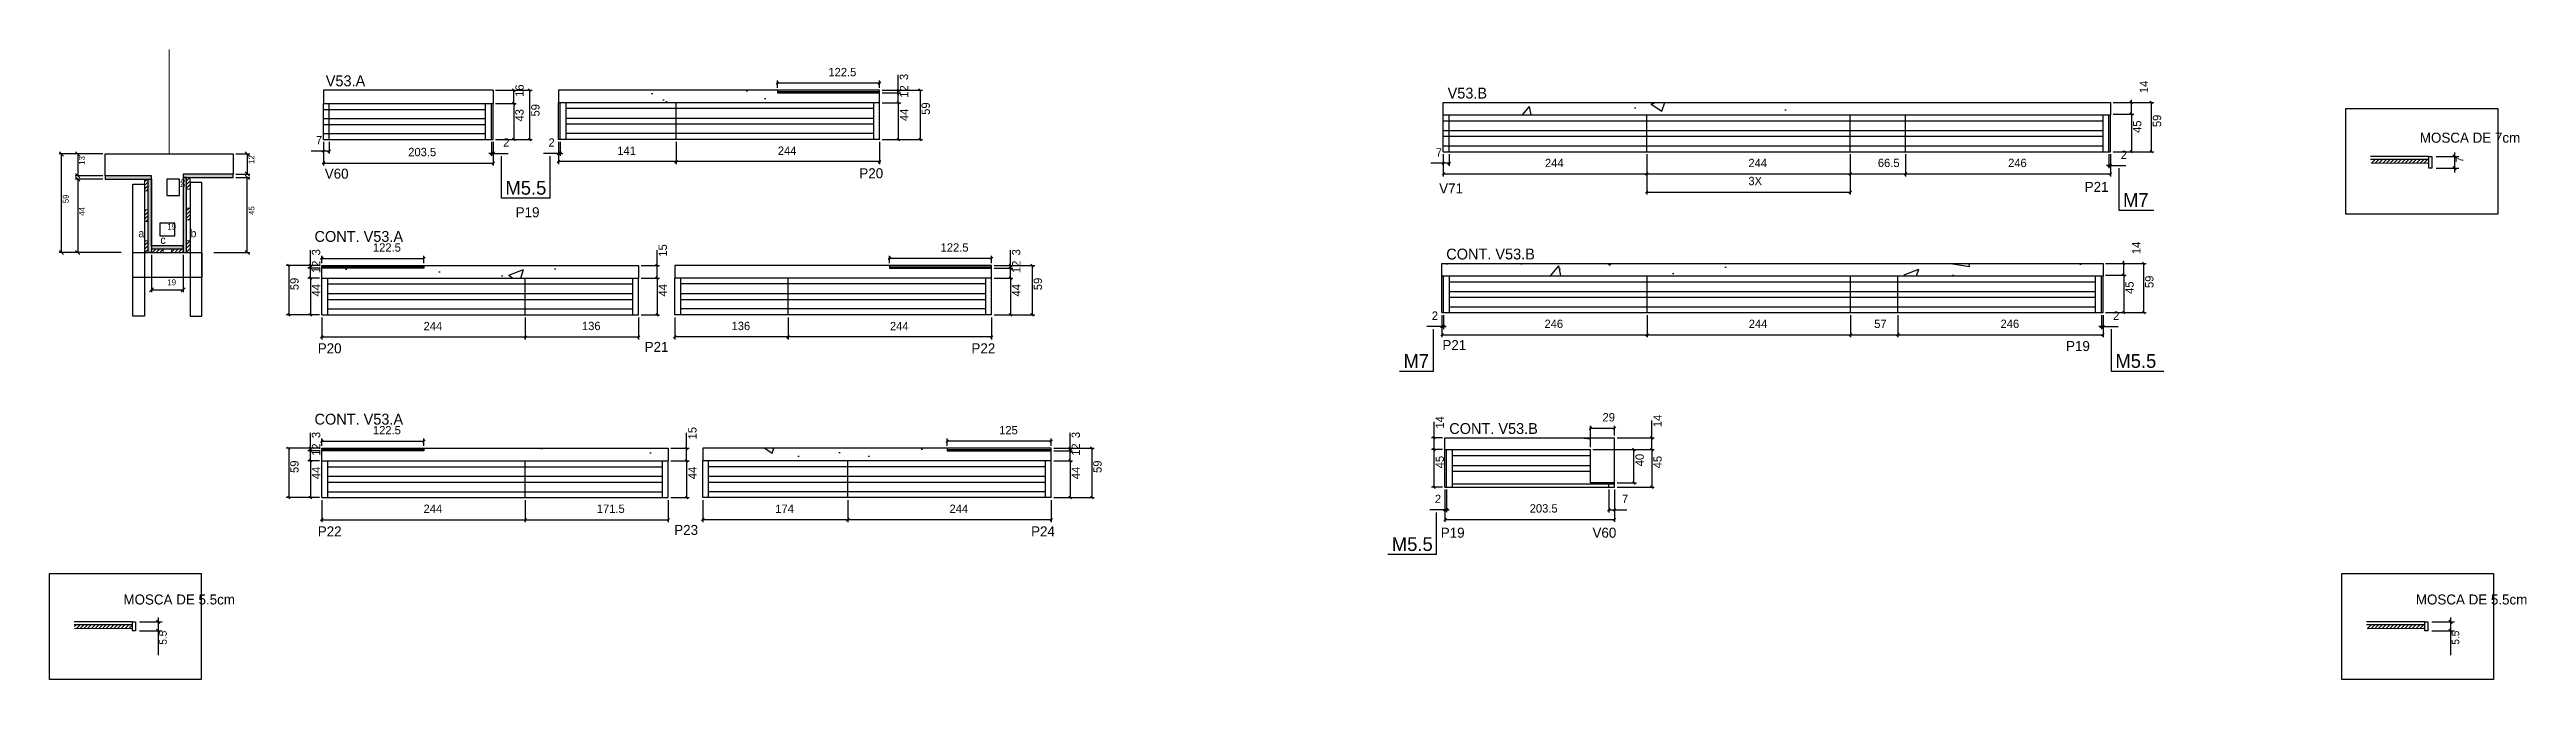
# Model space of a CAD drawing. Header units: metres. Extents: x 4233 to 7204, y 7639 to 8393.
import ezdxf

# ---------------------------------------------------------------- set-up
doc = ezdxf.new("R2010")
doc.units = ezdxf.units.M
for name, color, linetype in [('00 - FELIPE', 7, 'Continuous'), ('5', 7, 'Continuous'), ('CONCRETO', 7, 'Continuous'), ('COTA', 7, 'Continuous'), ('Cota Seção (2x)', 7, 'Continuous'), ('Cotas', 7, 'Continuous'), ('detalhes', 7, 'Continuous'), ('Hachura', 7, 'Continuous'), ('Madeira', 7, 'Continuous'), ('NOMENCLATURA', 7, 'Continuous'), ('Painéis', 7, 'Continuous'), ('SARR_2.2x7', 7, 'Continuous'), ('SARR_3.5x7', 7, 'Continuous'), ('SARR_EDITAR', 7, 'Continuous'), ('TEXTO PILAR', 7, 'Continuous'), ('Texto Seção', 7, 'Continuous')]:
    doc.layers.add(name, color=color, linetype=linetype)

msp = doc.modelspace()

# ---------------------------------------------------------------- hatches: boundary and pattern name
at = {"layer": 'COTA'}
h = msp.add_hatch(dxfattribs=at)
h.set_pattern_fill('AR-CONC')
h.paths.add_polyline_path([(4764.6, 8328.5), (4764.6, 8344.5), (4561.1, 8344.5), (4561.1, 8328.5), (4764.6, 8328.5)])
h = msp.add_hatch(dxfattribs=at)
h.set_pattern_fill('AR-CONC')
h.paths.add_polyline_path([(4843.1, 8344.5), (4843.1, 8329.5), (5228.1, 8329.5), (5228.1, 8341.5), (5105.6, 8341.5), (5105.6, 8344.5), (4843.1, 8344.5)])
h = msp.add_hatch(dxfattribs=at)
h.set_pattern_fill('AR-CONC')
h.paths.add_polyline_path([(6704.8, 8314.8), (6704.8, 8329.8), (5904.3, 8329.8), (5904.3, 8314.8), (6704.8, 8314.8)])
h = msp.add_hatch(dxfattribs=at)
h.set_pattern_fill('AR-CONC')
h.paths.add_polyline_path([(4939.2, 8119.4), (4939.2, 8134.4), (4681.7, 8134.4), (4681.7, 8131.4), (4559.2, 8131.4), (4559.2, 8119.4), (4939.2, 8119.4)])
h = msp.add_hatch(dxfattribs=at)
h.set_pattern_fill('AR-CONC')
h.paths.add_polyline_path([(4982.6, 8134.4), (4982.6, 8119.4), (5362.6, 8119.4), (5362.6, 8131.4), (5240.1, 8131.4), (5240.1, 8134.4), (4982.6, 8134.4)])
h = msp.add_hatch(dxfattribs=at)
h.set_pattern_fill('AR-CONC')
h.paths.add_polyline_path([(6695.7, 8122), (6695.7, 8137), (5902.7, 8137), (5902.7, 8122), (6695.7, 8122)])
h = msp.add_hatch(dxfattribs=at)
h.set_pattern_fill('AR-CONC')
h.paths.add_polyline_path([(4974.7, 7900.5), (4974.7, 7915.5), (4681.7, 7915.5), (4681.7, 7912.5), (4559.2, 7912.5), (4559.2, 7900.5), (4974.7, 7900.5)])
h = msp.add_hatch(dxfattribs=at)
h.set_pattern_fill('AR-CONC')
h.paths.add_polyline_path([(5016.1, 7915.5), (5016.1, 7900.5), (5434.1, 7900.5), (5434.1, 7912.5), (5309.1, 7912.5), (5309.1, 7915.5), (5016.1, 7915.5)])
h = msp.add_hatch(dxfattribs=at)
h.set_pattern_fill('AR-CONC')
h.paths.add_polyline_path([(6109.8, 7874), (6109.8, 7928), (5906.3, 7928), (5906.3, 7914), (6080.8, 7914), (6080.8, 7874), (6109.8, 7874)])
at = {"layer": 'Hachura'}
h = msp.add_hatch(dxfattribs=at)
h.set_pattern_fill('ANSI31')
h.paths.add_polyline_path([(7017.2, 8261.3), (7017.2, 8256.9), (7086.5, 8256.9), (7086.5, 8261.3), (7017.2, 8261.3)])
h = msp.add_hatch(color=7, dxfattribs=at)
h.dxf.hatch_style = 1
h.paths.add_polyline_path([(4354.9, 8238.1), (4354.9, 8242.1), (4299.3, 8242.1), (4299.3, 8238.1), (4354.9, 8238.1)])
h = msp.add_hatch(dxfattribs=at)
h.set_pattern_fill('ANSI31')
h.paths.add_polyline_path([(4346.5, 8224.1), (4350.9, 8224.1), (4350.9, 8238.1), (4346.5, 8238.1), (4346.5, 8224.1)])
h = msp.add_hatch(color=7, dxfattribs=at)
h.dxf.hatch_style = 1
h.paths.add_polyline_path([(4350.9, 8238.1), (4354.9, 8238.1), (4354.9, 8150.1), (4350.9, 8150.1), (4350.9, 8238.1)])
h = msp.add_hatch(color=7, dxfattribs=at)
h.dxf.hatch_style = 1
h.paths.add_polyline_path([(4452.9, 8240.1), (4452.9, 8244.1), (4392.9, 8244.1), (4392.9, 8240.1), (4452.9, 8240.1)])
h = msp.add_hatch(color=7, dxfattribs=at)
h.dxf.hatch_style = 1
h.paths.add_polyline_path([(4396.9, 8240.1), (4392.9, 8240.1), (4392.9, 8150.1), (4396.9, 8150.1), (4396.9, 8240.1)])
h = msp.add_hatch(dxfattribs=at)
h.set_pattern_fill('ANSI31')
h.paths.add_polyline_path([(4401.3, 8226.1), (4396.9, 8226.1), (4396.9, 8240.1), (4401.3, 8240.1), (4401.3, 8226.1)])
h = msp.add_hatch(dxfattribs=at)
h.set_pattern_fill('ANSI31')
h.paths.add_polyline_path([(4346.5, 8187.1), (4350.9, 8187.1), (4350.9, 8201.1), (4346.5, 8201.1), (4346.5, 8187.1)])
h = msp.add_hatch(dxfattribs=at)
h.set_pattern_fill('ANSI31')
h.paths.add_polyline_path([(4401.3, 8189.1), (4396.9, 8189.1), (4396.9, 8203.1), (4401.3, 8203.1), (4401.3, 8189.1)])
h = msp.add_hatch(dxfattribs=at)
h.set_pattern_fill('ANSI31')
h.paths.add_polyline_path([(4346.5, 8150.1), (4350.9, 8150.1), (4350.9, 8164.1), (4346.5, 8164.1), (4346.5, 8150.1)])
h = msp.add_hatch(color=7, dxfattribs=at)
h.dxf.hatch_style = 1
h.paths.add_polyline_path([(4392.9, 8154.5), (4392.9, 8158.1), (4354.9, 8158.1), (4354.9, 8154.5), (4392.9, 8154.5)])
h = msp.add_hatch(dxfattribs=at)
h.set_pattern_fill('ANSI31')
h.paths.add_polyline_path([(4354.9, 8150.1), (4354.9, 8154.5), (4368.9, 8154.5), (4368.9, 8150.1), (4354.9, 8150.1)])
h = msp.add_hatch(dxfattribs=at)
h.set_pattern_fill('ANSI31')
h.paths.add_polyline_path([(4392.9, 8150.1), (4392.9, 8154.5), (4378.9, 8154.5), (4378.9, 8150.1), (4392.9, 8150.1)])
h = msp.add_hatch(dxfattribs=at)
h.set_pattern_fill('ANSI31')
h.paths.add_polyline_path([(4401.3, 8150.1), (4396.9, 8150.1), (4396.9, 8164.1), (4401.3, 8164.1), (4401.3, 8150.1)])
h = msp.add_hatch(dxfattribs=at)
h.set_pattern_fill('ANSI31')
h.paths.add_polyline_path([(4262.6, 7704.1), (4262.6, 7699.7), (4331.9, 7699.7), (4331.9, 7704.1), (4262.6, 7704.1)])
h = msp.add_hatch(dxfattribs=at)
h.set_pattern_fill('ANSI31')
h.paths.add_polyline_path([(7012.3, 7704.1), (7012.3, 7699.7), (7081.6, 7699.7), (7081.6, 7704.1), (7012.3, 7704.1)])

# ---------------------------------------------------------------- linework, layer by layer
at = {"layer": '00 - FELIPE', "color": 4, "lineweight": 25}
for p, q in [((6392.3, 8267.8), (6392.3, 8241.3)), ((6458.8, 8267.8), (6458.8, 8241.3)), ((6392.3, 8244.3), (6458.8, 8244.3)), ((6392.7, 8075), (6392.7, 8048.5)), ((6392.7, 8051.5), (6449.7, 8051.5)), ((6449.7, 8075), (6449.7, 8048.5)), ((6154.4, 7928), (6154.4, 7948.9)), ((6112.8, 7928), (6157.4, 7928)), ((6112.8, 7914), (6157.4, 7914)), ((6154.4, 7914), (6154.4, 7928))]:
    msp.add_line(p, q, dxfattribs=at)
at = {"layer": '00 - FELIPE', "color": 0, "lineweight": 25}
for p, q in [((6393.8, 8245.8), (6390.8, 8242.8)), ((6457.3, 8242.8), (6460.3, 8245.8)), ((6394.2, 8053), (6391.2, 8050)), ((6448.2, 8050), (6451.2, 8053)), ((6155.9, 7926.5), (6152.9, 7929.5)), ((6152.9, 7915.5), (6155.9, 7912.5))]:
    msp.add_line(p, q, dxfattribs=at)
at = {"layer": 'CONCRETO', "color": 251, "lineweight": 25}
msp.add_lwpolyline([(4299.3, 8242.1), (4299.3, 8268.1), (4452.9, 8268.1), (4452.9, 8244.1), (4392.9, 8244.1), (4392.9, 8158.1), (4354.9, 8158.1), (4354.9, 8242.1)], close=True, dxfattribs=at)
at = {"layer": 'COTA', "color": 241, "lineweight": 25}
for p, q in [((4561.1, 8344.5), (4561.1, 8328.5)), ((4764.6, 8344.5), (4561.1, 8344.5)), ((4764.6, 8344.5), (4764.6, 8328.5)), ((4843.1, 8344.5), (4843.1, 8329.5)), ((5105.6, 8344.5), (4843.1, 8344.5)), ((5228.1, 8329.5), (5228.1, 8341.5)), ((5904.3, 8314.8), (5904.3, 8329.8)), ((5904.3, 8329.8), (6704.8, 8329.8)), ((6704.8, 8329.8), (6704.8, 8314.8)), ((4559.2, 8119.4), (4559.2, 8131.4)), ((4681.7, 8134.4), (4939.2, 8134.4)), ((4939.2, 8134.4), (4939.2, 8119.4)), ((4982.6, 8134.4), (4982.6, 8119.4)), ((5240.1, 8134.4), (4982.6, 8134.4)), ((5362.6, 8119.4), (5362.6, 8131.4)), ((5902.7, 8122), (5902.7, 8137)), ((5902.7, 8137), (6695.7, 8137)), ((6695.7, 8137), (6695.7, 8122)), ((4559.2, 7900.5), (4559.2, 7912.5)), ((4681.7, 7915.5), (4974.7, 7915.5)), ((4974.7, 7915.5), (4974.7, 7900.5)), ((5016.1, 7915.5), (5016.1, 7900.5)), ((5309.1, 7915.5), (5016.1, 7915.5)), ((5434.1, 7900.5), (5434.1, 7912.5)), ((5906.3, 7914), (5906.3, 7928)), ((5906.3, 7928), (6109.8, 7928)), ((6109.8, 7874), (6109.8, 7928))]:
    msp.add_line(p, q, dxfattribs=at)
at = {"layer": 'COTA', "color": 4, "lineweight": 25}
for p, q in [((4296.3, 8268.1), (4244, 8268.1)), ((4247, 8150.1), (4247, 8268.1)), ((4296.3, 8268.1), (4263.3, 8268.1)), ((4266.3, 8268.1), (4266.3, 8242.1)), ((4455.9, 8268.1), (4472.8, 8268.1)), ((4469.8, 8268.1), (4469.8, 8244.1)), ((4561, 8271.6), (4546.3, 8271.6)), ((4561, 8282.5), (4561, 8268.6)), ((4568, 8271.6), (4561, 8271.6)), ((4568, 8282.5), (4568, 8268.6)), ((4762.6, 8268.8), (4759.6, 8268.8)), ((4762.6, 8282.5), (4762.6, 8265.8)), ((4762.6, 8268.8), (4764.6, 8268.8)), ((4764.6, 8282.5), (4764.6, 8265.8)), ((4764.6, 8268.8), (4782.7, 8268.8)), ((4843.1, 8268.8), (4825, 8268.8)), ((4843.1, 8282.5), (4843.1, 8255.9)), ((4843.1, 8282.5), (4843.1, 8265.8)), ((4845.1, 8268.8), (4843.1, 8268.8)), ((4845.1, 8282.5), (4845.1, 8265.8)), ((4845.1, 8268.8), (4848.1, 8268.8)), ((4984.1, 8282.5), (4984.1, 8255.9)), ((4984.1, 8282.5), (4984.1, 8255.9)), ((5228.1, 8282.5), (5228.1, 8255.9)), ((5904.3, 8267.8), (5904.3, 8241.3)), ((5904.3, 8267.8), (5904.3, 8253.9)), ((5911.3, 8267.8), (5911.3, 8253.9)), ((6148.3, 8267.8), (6148.3, 8241.3)), ((6148.3, 8267.8), (6148.3, 8219.5)), ((6392.3, 8267.8), (6392.3, 8219.5)), ((6458.8, 8267.8), (6458.8, 8241.3)), ((6702.8, 8267.8), (6702.8, 8251.1)), ((6704.8, 8267.8), (6704.8, 8241.3)), ((6704.8, 8267.8), (6704.8, 8251.1)), ((7095.1, 8264.9), (7122.3, 8264.9)), ((7117.3, 8269.9), (7117.3, 8245.9)), ((4296.3, 8242.1), (4263.3, 8242.1)), ((4296.3, 8238.1), (4263.3, 8238.1)), ((4266.3, 8238.1), (4266.3, 8150.1)), ((4455.9, 8244.1), (4472.8, 8244.1)), ((4455.9, 8240.1), (4472.8, 8240.1)), ((4469.8, 8150.1), (4469.8, 8240.1)), ((4984.1, 8258.9), (4843.1, 8258.9)), ((5228.1, 8258.9), (4984.1, 8258.9)), ((5904.3, 8256.9), (5889.5, 8256.9)), ((5911.3, 8256.9), (5904.3, 8256.9)), ((5904.3, 8244.3), (6148.3, 8244.3)), ((6458.8, 8244.3), (6704.8, 8244.3)), ((6702.8, 8254.1), (6699.8, 8254.1)), ((6702.8, 8254.1), (6704.8, 8254.1)), ((6704.8, 8254.1), (6722.9, 8254.1)), ((7095.1, 8250.9), (7122.3, 8250.9)), ((6148.3, 8222.5), (6392.3, 8222.5)), ((4318.3, 8150.1), (4244, 8150.1)), ((4318.3, 8150.1), (4263.3, 8150.1)), ((4354.9, 8147.1), (4354.9, 8102.4)), ((4392.9, 8147.1), (4392.9, 8102.4)), ((4429.5, 8150.1), (4472.8, 8150.1)), ((4354.9, 8105.4), (4392.9, 8105.4)), ((4559.2, 8072.4), (4559.2, 8045.9)), ((4803.2, 8072.4), (4803.2, 8045.9)), ((4803.2, 8072.4), (4803.2, 8045.9)), ((4939.2, 8072.4), (4939.2, 8045.9)), ((4982.6, 8072.4), (4982.6, 8045.9)), ((5118.6, 8072.4), (5118.6, 8045.9)), ((5118.6, 8072.4), (5118.6, 8045.9)), ((5362.6, 8072.4), (5362.6, 8045.9)), ((5902.7, 8061.4), (5884.5, 8061.4)), ((5902.7, 8075), (5902.7, 8048.5)), ((5902.7, 8075), (5902.7, 8058.4)), ((5904.7, 8061.4), (5902.7, 8061.4)), ((5902.7, 8051.5), (6148.7, 8051.5)), ((5904.7, 8075), (5904.7, 8058.4)), ((5904.7, 8061.4), (5907.7, 8061.4)), ((6148.7, 8075), (6148.7, 8048.5)), ((6449.7, 8075), (6449.7, 8048.5)), ((6449.7, 8051.5), (6695.7, 8051.5)), ((6693.7, 8061.4), (6690.7, 8061.4)), ((6693.7, 8075), (6693.7, 8058.4)), ((6693.7, 8061.4), (6695.7, 8061.4)), ((6695.7, 8075), (6695.7, 8048.5)), ((6695.7, 8075), (6695.7, 8058.4)), ((6695.7, 8061.4), (6713.8, 8061.4)), ((4559.2, 8048.9), (4803.2, 8048.9)), ((4803.2, 8048.9), (4939.2, 8048.9)), ((5118.6, 8048.9), (4982.6, 8048.9)), ((5362.6, 8048.9), (5118.6, 8048.9)), ((4559.2, 7853.5), (4559.2, 7827)), ((4803.2, 7853.5), (4803.2, 7827)), ((4803.2, 7853.5), (4803.2, 7827)), ((4974.7, 7853.5), (4974.7, 7827)), ((5016.1, 7853.5), (5016.1, 7827)), ((5190.1, 7853.5), (5190.1, 7827)), ((5190.1, 7853.5), (5190.1, 7827)), ((5434.1, 7853.5), (5434.1, 7827)), ((5906.3, 7866), (5906.3, 7827.3)), ((5906.3, 7866), (5906.3, 7838.9)), ((5908.3, 7866), (5908.3, 7838.9)), ((6102.8, 7866), (6102.8, 7838.7)), ((6109.8, 7866), (6109.8, 7827.3)), ((6109.8, 7866), (6109.8, 7838.7)), ((4559.2, 7830), (4803.2, 7830)), ((4803.2, 7830), (4974.7, 7830)), ((5190.1, 7830), (5016.1, 7830)), ((5434.1, 7830), (5190.1, 7830)), ((5906.3, 7841.9), (5888.2, 7841.9)), ((5908.3, 7841.9), (5906.3, 7841.9)), ((5906.3, 7830.3), (6109.8, 7830.3)), ((5908.3, 7841.9), (5911.3, 7841.9)), ((6102.8, 7841.7), (6109.8, 7841.7)), ((6109.8, 7841.7), (6124.5, 7841.7)), ((4340.5, 7707.7), (4367.7, 7707.7)), ((4340.5, 7696.7), (4367.7, 7696.7)), ((4362.7, 7712.7), (4362.7, 7696.7)), ((4362.7, 7696.7), (4362.7, 7667.9)), ((7090.2, 7707.7), (7117.4, 7707.7)), ((7090.2, 7696.7), (7117.4, 7696.7)), ((7112.4, 7712.7), (7112.4, 7696.7)), ((7112.4, 7696.7), (7112.4, 7667.9))]:
    msp.add_line(p, q, dxfattribs=at)
at = {"layer": 'COTA', "color": 0, "lineweight": 25}
for p, q in [((4562.5, 8273.1), (4559.5, 8270.1)), ((4566.5, 8270.1), (4569.5, 8273.1)), ((4761.1, 8267.3), (4764.1, 8270.3)), ((4766.1, 8270.3), (4763.1, 8267.3)), ((4841.6, 8267.3), (4844.6, 8270.3)), ((4844.6, 8260.4), (4841.6, 8257.4)), ((4846.6, 8270.3), (4843.6, 8267.3)), ((4985.6, 8260.4), (4982.6, 8257.4)), ((4982.6, 8257.4), (4985.6, 8260.4)), ((5226.6, 8257.4), (5229.6, 8260.4)), ((5905.8, 8258.4), (5902.8, 8255.4)), ((5905.8, 8245.8), (5902.8, 8242.8)), ((5909.8, 8255.4), (5912.8, 8258.4)), ((6146.8, 8242.8), (6149.8, 8245.8)), ((6460.3, 8245.8), (6457.3, 8242.8)), ((6701.3, 8252.6), (6704.3, 8255.6)), ((6706.3, 8255.6), (6703.3, 8252.6)), ((6703.3, 8242.8), (6706.3, 8245.8)), ((6149.8, 8224), (6146.8, 8221)), ((6390.8, 8221), (6393.8, 8224)), ((5901.2, 8059.9), (5904.2, 8062.9)), ((5904.2, 8053), (5901.2, 8050)), ((5906.2, 8062.9), (5903.2, 8059.9)), ((6147.2, 8050), (6150.2, 8053)), ((6451.2, 8053), (6448.2, 8050)), ((6692.2, 8059.9), (6695.2, 8062.9)), ((6697.2, 8062.9), (6694.2, 8059.9)), ((6694.2, 8050), (6697.2, 8053)), ((4560.7, 8050.4), (4557.7, 8047.4)), ((4801.7, 8047.4), (4804.7, 8050.4)), ((4804.7, 8050.4), (4801.7, 8047.4)), ((4937.7, 8047.4), (4940.7, 8050.4)), ((4984.1, 8050.4), (4981.1, 8047.4)), ((5120.1, 8050.4), (5117.1, 8047.4)), ((5117.1, 8047.4), (5120.1, 8050.4)), ((5361.1, 8047.4), (5364.1, 8050.4)), ((4560.7, 7831.5), (4557.7, 7828.5)), ((4801.7, 7828.5), (4804.7, 7831.5)), ((4804.7, 7831.5), (4801.7, 7828.5)), ((4973.2, 7828.5), (4976.2, 7831.5)), ((5017.6, 7831.5), (5014.6, 7828.5)), ((5191.6, 7831.5), (5188.6, 7828.5)), ((5188.6, 7828.5), (5191.6, 7831.5)), ((5432.6, 7828.5), (5435.6, 7831.5)), ((5904.8, 7840.4), (5907.8, 7843.4)), ((5907.8, 7831.8), (5904.8, 7828.8)), ((5909.8, 7843.4), (5906.8, 7840.4)), ((6104.3, 7843.2), (6101.3, 7840.2)), ((6108.3, 7840.2), (6111.3, 7843.2)), ((6108.3, 7828.8), (6111.3, 7831.8))]:
    msp.add_line(p, q, dxfattribs=at)
for points in [[(4249.5, 8265.6), (4244.5, 8270.6)], [(4268.8, 8265.6), (4263.8, 8270.6)], [(4472.3, 8265.6), (4467.3, 8270.6)], [(7119.3, 8262.9), (7115.3, 8266.9)], [(4263.8, 8244.6), (4268.8, 8239.6)], [(4268.8, 8235.6), (4263.8, 8240.6)], [(4467.3, 8246.6), (4472.3, 8241.6)], [(4472.3, 8237.6), (4467.3, 8242.6)], [(7115.3, 8252.9), (7119.3, 8248.9)], [(4244.5, 8152.6), (4249.5, 8147.6)], [(4263.8, 8152.6), (4268.8, 8147.6)], [(4467.3, 8152.6), (4472.3, 8147.6)], [(4357.4, 8107.9), (4352.4, 8102.9)], [(4390.4, 8102.9), (4395.4, 8107.9)], [(4364.7, 7705.7), (4360.7, 7709.7)], [(4360.7, 7698.7), (4364.7, 7694.7)], [(7114.4, 7705.7), (7110.4, 7709.7)], [(7110.4, 7698.7), (7114.4, 7694.7)]]:
    msp.add_lwpolyline(points, dxfattribs=at)
at = {"layer": 'Cota Seção (2x)', "color": 180, "lineweight": 25}
for p, q in [((4388.4, 8237.8), (4373.4, 8237.8)), ((4373.4, 8237.8), (4373.4, 8218.5)), ((4388.4, 8218.5), (4388.4, 8237.8)), ((4373.4, 8218.5), (4388.4, 8218.5)), ((4382.9, 8185.1), (4364.9, 8185.1)), ((4364.9, 8185.1), (4364.9, 8170.1)), ((4382.9, 8170.1), (4382.9, 8185.1)), ((4364.9, 8170.1), (4382.9, 8170.1))]:
    msp.add_line(p, q, dxfattribs=at)
at = {"layer": 'Cotas', "color": 1, "lineweight": 25}
for points in [[(6987.1, 8322.7), (7169.1, 8322.7), (7169.1, 8195.9), (6987.1, 8195.9)], [(4232.6, 7765.6), (4414.5, 7765.6), (4414.5, 7638.7), (4232.6, 7638.7)], [(6982.2, 7765.6), (7164.2, 7765.6), (7164.2, 7638.7), (6982.2, 7638.7)]]:
    msp.add_lwpolyline(points, close=True, dxfattribs=at)
at = {"layer": 'Madeira', "color": 126, "lineweight": 18}
for p, q in [((7017.2, 8261.3), (7086.5, 8261.3)), ((7086.5, 8261.3), (7086.5, 8256.9)), ((7086.5, 8256.9), (7017.2, 8256.9)), ((4262.6, 7704.1), (4331.9, 7704.1)), ((4331.9, 7699.7), (4262.6, 7699.7)), ((4331.9, 7704.1), (4331.9, 7699.7)), ((7012.3, 7704.1), (7081.6, 7704.1)), ((7081.6, 7699.7), (7012.3, 7699.7)), ((7081.6, 7704.1), (7081.6, 7699.7))]:
    msp.add_line(p, q, dxfattribs=at)
for points in [[(4346.5, 8224.1), (4350.9, 8224.1), (4350.9, 8238.1), (4346.5, 8238.1)], [(4401.3, 8226.1), (4396.9, 8226.1), (4396.9, 8240.1), (4401.3, 8240.1)], [(4346.5, 8187.1), (4350.9, 8187.1), (4350.9, 8201.1), (4346.5, 8201.1)], [(4401.3, 8189.1), (4396.9, 8189.1), (4396.9, 8203.1), (4401.3, 8203.1)], [(4346.5, 8150.1), (4350.9, 8150.1), (4350.9, 8164.1), (4346.5, 8164.1)], [(4354.9, 8150.1), (4354.9, 8154.5), (4368.9, 8154.5), (4368.9, 8150.1)], [(4392.9, 8150.1), (4392.9, 8154.5), (4378.9, 8154.5), (4378.9, 8150.1)], [(4401.3, 8150.1), (4396.9, 8150.1), (4396.9, 8164.1), (4401.3, 8164.1)]]:
    msp.add_lwpolyline(points, close=True, dxfattribs=at)
at = {"layer": 'NOMENCLATURA', "color": 7, "lineweight": 25}
for p, q in [((4774.7, 8215.2), (4774.7, 8265.5)), ((4832.9, 8215.2), (4832.9, 8265.5)), ((6715, 8200.5), (6715, 8250.9)), ((4832.9, 8215.2), (4774.7, 8215.2)), ((6756.6, 8200.5), (6715, 8200.5)), ((5892.5, 8007.7), (5892.5, 8058.1)), ((6705.9, 8007.7), (6705.9, 8058.1)), ((5892.5, 8007.7), (5851.9, 8007.7)), ((6768.5, 8007.7), (6705.9, 8007.7)), ((5896.1, 7788.3), (5896.1, 7838.7)), ((5896.1, 7788.3), (5837.9, 7788.3))]:
    msp.add_line(p, q, dxfattribs=at)
at = {"layer": 'Painéis', "color": 0, "lineweight": 25}
for p, q in [((5107.1, 8354.6), (5104.1, 8351.6)), ((5226.6, 8351.6), (5229.6, 8354.6)), ((4790.9, 8343), (4787.9, 8346)), ((4790.9, 8327), (4787.9, 8330)), ((4787.9, 8330), (4790.9, 8327)), ((4809.9, 8343), (4806.9, 8346)), ((5249.1, 8346), (5252.1, 8343)), ((5252.1, 8340), (5249.1, 8343)), ((5252.1, 8340), (5249.1, 8343)), ((5252.1, 8328), (5249.1, 8331)), ((5249.1, 8331), (5252.1, 8328)), ((5278.2, 8343), (5275.2, 8346)), ((6731.2, 8328.3), (6728.2, 8331.3)), ((6755.1, 8328.3), (6752.1, 8331.3)), ((6731.2, 8314.3), (6728.2, 8317.3)), ((6728.2, 8317.3), (6731.2, 8314.3)), ((4787.9, 8287), (4790.9, 8284)), ((4806.9, 8287), (4809.9, 8284)), ((5249.1, 8287), (5252.1, 8284)), ((5275.2, 8287), (5278.2, 8284)), ((6728.2, 8272.3), (6731.2, 8269.3)), ((6752.1, 8272.3), (6755.1, 8269.3)), ((4562.6, 8258.7), (4559.6, 8255.7)), ((4763.1, 8255.7), (4766.1, 8258.7)), ((6149.8, 8245.8), (6146.8, 8242.8)), ((6390.8, 8242.8), (6393.8, 8245.8)), ((4560.7, 8144.5), (4557.7, 8141.5)), ((4680.2, 8141.5), (4683.2, 8144.5)), ((5241.6, 8144.5), (5238.6, 8141.5)), ((5361.1, 8141.5), (5364.1, 8144.5)), ((4520.9, 8132.9), (4517.9, 8135.9)), ((4543.9, 8135.9), (4546.9, 8132.9)), ((4546.9, 8129.9), (4543.9, 8132.9)), ((4546.9, 8129.9), (4543.9, 8132.9)), ((4546.9, 8117.9), (4543.9, 8120.9)), ((4543.9, 8120.9), (4546.9, 8117.9)), ((4962.7, 8132.9), (4959.7, 8135.9)), ((4962.7, 8117.9), (4959.7, 8120.9)), ((4959.7, 8120.9), (4962.7, 8117.9)), ((5383.7, 8135.9), (5386.7, 8132.9)), ((5386.7, 8129.9), (5383.7, 8132.9)), ((5386.7, 8129.9), (5383.7, 8132.9)), ((5386.7, 8117.9), (5383.7, 8120.9)), ((5383.7, 8120.9), (5386.7, 8117.9)), ((5412.7, 8132.9), (5409.7, 8135.9)), ((6722, 8135.5), (6719, 8138.5)), ((6722, 8121.5), (6719, 8124.5)), ((6719, 8124.5), (6722, 8121.5)), ((6745.9, 8135.5), (6742.9, 8138.5)), ((4517.9, 8076.9), (4520.9, 8073.9)), ((4543.9, 8076.9), (4546.9, 8073.9)), ((4959.7, 8076.9), (4962.7, 8073.9)), ((5383.7, 8076.9), (5386.7, 8073.9)), ((5409.7, 8076.9), (5412.7, 8073.9)), ((6150.2, 8053), (6147.2, 8050)), ((6391.2, 8050), (6394.2, 8053)), ((6719, 8079.5), (6722, 8076.5)), ((6742.9, 8079.5), (6745.9, 8076.5)), ((6082.3, 7941.1), (6079.3, 7938.1)), ((6108.3, 7938.1), (6111.3, 7941.1)), ((4520.9, 7914), (4517.9, 7917)), ((4543.9, 7917), (4546.9, 7914)), ((4546.9, 7911), (4543.9, 7914)), ((4546.9, 7911), (4543.9, 7914)), ((4560.7, 7925.6), (4557.7, 7922.6)), ((4680.2, 7922.6), (4683.2, 7925.6)), ((4998.2, 7914), (4995.2, 7917)), ((5310.6, 7925.6), (5307.6, 7922.6)), ((5432.6, 7922.6), (5435.6, 7925.6)), ((5455.2, 7917), (5458.2, 7914)), ((5458.2, 7911), (5455.2, 7914)), ((5458.2, 7911), (5455.2, 7914)), ((5484.2, 7914), (5481.2, 7917)), ((5894.7, 7926.5), (5891.7, 7929.5)), ((5894.7, 7912.5), (5891.7, 7915.5)), ((5891.7, 7915.5), (5894.7, 7912.5)), ((6134.4, 7912.5), (6131.4, 7915.5)), ((6155.9, 7912.5), (6152.9, 7915.5)), ((4546.9, 7899), (4543.9, 7902)), ((4543.9, 7902), (4546.9, 7899)), ((4998.2, 7899), (4995.2, 7902)), ((4995.2, 7902), (4998.2, 7899)), ((5458.2, 7899), (5455.2, 7902)), ((5455.2, 7902), (5458.2, 7899)), ((6131.4, 7875.5), (6134.4, 7872.5)), ((4517.9, 7858), (4520.9, 7855)), ((4543.9, 7858), (4546.9, 7855)), ((4995.2, 7858), (4998.2, 7855)), ((5455.2, 7858), (5458.2, 7855)), ((5481.2, 7858), (5484.2, 7855)), ((5891.7, 7870.5), (5894.7, 7867.5)), ((6152.9, 7870.5), (6155.9, 7867.5))]:
    msp.add_line(p, q, dxfattribs=at)
at = {"layer": 'Painéis', "color": 4, "lineweight": 25}
for p, q in [((5105.6, 8347.5), (5105.6, 8356.1)), ((5228.1, 8353.1), (5105.6, 8353.1)), ((5228.1, 8347.5), (5228.1, 8356.1)), ((5250.6, 8344.5), (5250.6, 8362.8)), ((4767.6, 8344.5), (4792.4, 8344.5)), ((4767.6, 8344.5), (4811.4, 8344.5)), ((4767.6, 8328.5), (4792.4, 8328.5)), ((4767.6, 8328.5), (4792.4, 8328.5)), ((4789.4, 8328.5), (4789.4, 8344.5)), ((4789.4, 8328.5), (4789.4, 8285.5)), ((4808.4, 8344.5), (4808.4, 8285.5)), ((5231.1, 8344.5), (5253.6, 8344.5)), ((5231.1, 8344.5), (5279.7, 8344.5)), ((5231.1, 8341.5), (5253.6, 8341.5)), ((5231.1, 8341.5), (5253.6, 8341.5)), ((5231.1, 8329.5), (5253.6, 8329.5)), ((5231.1, 8329.5), (5253.6, 8329.5)), ((5250.6, 8341.5), (5250.6, 8344.5)), ((5250.6, 8329.5), (5250.6, 8341.5)), ((5250.6, 8341.5), (5250.6, 8338.5)), ((5250.6, 8329.5), (5250.6, 8285.5)), ((5276.7, 8344.5), (5276.7, 8285.5)), ((6707.8, 8329.8), (6732.7, 8329.8)), ((6707.8, 8329.8), (6756.6, 8329.8)), ((6729.7, 8329.8), (6729.7, 8332.8)), ((6729.7, 8315.8), (6729.7, 8329.8)), ((6753.6, 8329.8), (6753.6, 8270.8)), ((6707.8, 8315.8), (6732.7, 8315.8)), ((6707.8, 8315.8), (6732.7, 8315.8)), ((6729.7, 8315.8), (6729.7, 8270.8)), ((4561.1, 8282.5), (4561.1, 8254.2)), ((4764.6, 8282.5), (4764.6, 8254.2)), ((4767.6, 8285.5), (4792.4, 8285.5)), ((4767.6, 8285.5), (4811.4, 8285.5)), ((5231.1, 8285.5), (5253.6, 8285.5)), ((5231.1, 8285.5), (5279.7, 8285.5)), ((6148.3, 8267.8), (6148.3, 8241.3)), ((6392.3, 8267.8), (6392.3, 8241.3)), ((6707.8, 8270.8), (6732.7, 8270.8)), ((6707.8, 8270.8), (6756.6, 8270.8)), ((4561.1, 8257.2), (4764.6, 8257.2)), ((6148.3, 8244.3), (6392.3, 8244.3)), ((4545.4, 8134.4), (4545.4, 8152.7)), ((4559.2, 8137.4), (4559.2, 8146)), ((4559.2, 8143), (4681.7, 8143)), ((4681.7, 8137.4), (4681.7, 8146)), ((4961.2, 8134.4), (4961.2, 8152.8)), ((5240.1, 8137.4), (5240.1, 8146)), ((5362.6, 8143), (5240.1, 8143)), ((5362.6, 8137.4), (5362.6, 8146)), ((5385.2, 8134.4), (5385.2, 8152.7)), ((4556.2, 8134.4), (4516.4, 8134.4)), ((4519.4, 8134.4), (4519.4, 8075.4)), ((4556.2, 8134.4), (4542.4, 8134.4)), ((4556.2, 8131.4), (4542.4, 8131.4)), ((4556.2, 8131.4), (4542.4, 8131.4)), ((4556.2, 8119.4), (4542.4, 8119.4)), ((4556.2, 8119.4), (4542.4, 8119.4)), ((4545.4, 8131.4), (4545.4, 8134.4)), ((4545.4, 8119.4), (4545.4, 8131.4)), ((4545.4, 8131.4), (4545.4, 8128.4)), ((4545.4, 8119.4), (4545.4, 8075.4)), ((4942.2, 8134.4), (4964.2, 8134.4)), ((4942.2, 8119.4), (4964.2, 8119.4)), ((4942.2, 8119.4), (4964.2, 8119.4)), ((4961.2, 8119.4), (4961.2, 8134.4)), ((4961.2, 8119.4), (4961.2, 8075.4)), ((5365.6, 8134.4), (5388.2, 8134.4)), ((5365.6, 8134.4), (5414.2, 8134.4)), ((5365.6, 8131.4), (5388.2, 8131.4)), ((5365.6, 8131.4), (5388.2, 8131.4)), ((5365.6, 8119.4), (5388.2, 8119.4)), ((5365.6, 8119.4), (5388.2, 8119.4)), ((5385.2, 8131.4), (5385.2, 8134.4)), ((5385.2, 8119.4), (5385.2, 8131.4)), ((5385.2, 8131.4), (5385.2, 8128.4)), ((5385.2, 8119.4), (5385.2, 8075.4)), ((5411.2, 8134.4), (5411.2, 8075.4)), ((6698.7, 8137), (6723.5, 8137)), ((6698.7, 8137), (6747.4, 8137)), ((6698.7, 8123), (6723.5, 8123)), ((6698.7, 8123), (6723.5, 8123)), ((6720.5, 8137), (6720.5, 8140)), ((6720.5, 8123), (6720.5, 8137)), ((6720.5, 8123), (6720.5, 8078)), ((6744.4, 8137), (6744.4, 8078)), ((4556.2, 8075.4), (4516.4, 8075.4)), ((4556.2, 8075.4), (4542.4, 8075.4)), ((4942.2, 8075.4), (4964.2, 8075.4)), ((5365.6, 8075.4), (5388.2, 8075.4)), ((5365.6, 8075.4), (5414.2, 8075.4)), ((6148.7, 8075), (6148.7, 8048.5)), ((6148.7, 8051.5), (6392.7, 8051.5)), ((6392.7, 8075), (6392.7, 8048.5)), ((6698.7, 8078), (6723.5, 8078)), ((6698.7, 8078), (6747.4, 8078)), ((4545.4, 7915.5), (4545.4, 7933.9)), ((4996.7, 7915.5), (4996.7, 7933.9)), ((5456.7, 7915.5), (5456.7, 7933.9)), ((5893.2, 7928), (5893.2, 7947.1)), ((6080.8, 7917), (6080.8, 7942.6)), ((6080.8, 7939.6), (6109.8, 7939.6)), ((6109.8, 7931), (6109.8, 7942.6)), ((4556.2, 7915.5), (4516.4, 7915.5)), ((4519.4, 7915.5), (4519.4, 7856.5)), ((4556.2, 7915.5), (4542.4, 7915.5)), ((4556.2, 7912.5), (4542.4, 7912.5)), ((4556.2, 7912.5), (4542.4, 7912.5)), ((4545.4, 7912.5), (4545.4, 7915.5)), ((4545.4, 7900.5), (4545.4, 7912.5)), ((4545.4, 7912.5), (4545.4, 7909.5)), ((4559.2, 7918.5), (4559.2, 7927.1)), ((4559.2, 7924.1), (4681.7, 7924.1)), ((4681.7, 7918.5), (4681.7, 7927.1)), ((4977.7, 7915.5), (4999.7, 7915.5)), ((4996.7, 7900.5), (4996.7, 7915.5)), ((5309.1, 7918.5), (5309.1, 7927.1)), ((5434.1, 7924.1), (5309.1, 7924.1)), ((5434.1, 7918.5), (5434.1, 7927.1)), ((5437.1, 7915.5), (5459.7, 7915.5)), ((5437.1, 7915.5), (5485.7, 7915.5)), ((5437.1, 7912.5), (5459.7, 7912.5)), ((5437.1, 7912.5), (5459.7, 7912.5)), ((5456.7, 7912.5), (5456.7, 7915.5)), ((5456.7, 7900.5), (5456.7, 7912.5)), ((5456.7, 7912.5), (5456.7, 7909.5)), ((5482.7, 7915.5), (5482.7, 7856.5)), ((5903.3, 7928), (5890.2, 7928)), ((5903.3, 7914), (5890.2, 7914)), ((5903.3, 7914), (5890.2, 7914)), ((5893.2, 7914), (5893.2, 7928)), ((5893.2, 7869), (5893.2, 7914)), ((6083.8, 7914), (6135.9, 7914)), ((6083.8, 7914), (6157.4, 7914)), ((6132.9, 7874), (6132.9, 7914)), ((6154.4, 7914), (6154.4, 7869)), ((4556.2, 7900.5), (4542.4, 7900.5)), ((4556.2, 7900.5), (4542.4, 7900.5)), ((4545.4, 7900.5), (4545.4, 7856.5)), ((4977.7, 7900.5), (4999.7, 7900.5)), ((4977.7, 7900.5), (4999.7, 7900.5)), ((4996.7, 7900.5), (4996.7, 7856.5)), ((5437.1, 7900.5), (5459.7, 7900.5)), ((5437.1, 7900.5), (5459.7, 7900.5)), ((5456.7, 7900.5), (5456.7, 7856.5)), ((6112.8, 7874), (6135.9, 7874)), ((4556.2, 7856.5), (4516.4, 7856.5)), ((4556.2, 7856.5), (4542.4, 7856.5)), ((4977.7, 7856.5), (4999.7, 7856.5)), ((5437.1, 7856.5), (5459.7, 7856.5)), ((5437.1, 7856.5), (5485.7, 7856.5)), ((5903.3, 7869), (5890.2, 7869)), ((6112.8, 7869), (6157.4, 7869))]:
    msp.add_line(p, q, dxfattribs=at)
at = {"layer": 'Painéis', "color": 200, "lineweight": 25}
for p, q in [((4561.1, 8328.5), (4764.6, 8328.5)), ((4561.1, 8285.5), (4561.1, 8328.5)), ((4762.6, 8285.5), (4762.6, 8328.5)), ((4764.6, 8285.5), (4764.6, 8328.5)), ((5228.1, 8329.5), (4843.1, 8329.5)), ((4843.1, 8285.5), (4843.1, 8329.5)), ((4845.1, 8285.5), (4845.1, 8329.5)), ((4984.1, 8285.5), (4984.1, 8329.5)), ((5228.1, 8285.5), (5228.1, 8329.5)), ((5904.3, 8314.8), (6704.8, 8314.8)), ((5904.3, 8270.8), (5904.3, 8314.8)), ((6148.3, 8270.8), (6148.3, 8314.8)), ((6392.3, 8270.8), (6392.3, 8314.8)), ((6392.3, 8270.8), (6392.3, 8314.8)), ((6458.8, 8270.8), (6458.8, 8314.8)), ((6702.8, 8270.8), (6702.8, 8314.8)), ((6704.8, 8270.8), (6704.8, 8314.8)), ((4561.1, 8285.5), (4764.6, 8285.5)), ((5228.1, 8285.5), (4843.1, 8285.5)), ((5904.3, 8270.8), (6704.8, 8270.8)), ((7086.5, 8264.9), (7016.6, 8264.9)), ((7086.5, 8261.3), (7016.6, 8261.3)), ((4559.2, 8119.4), (4939.2, 8119.4)), ((4559.2, 8075.4), (4559.2, 8119.4)), ((4803.2, 8075.4), (4803.2, 8119.4)), ((4939.2, 8075.4), (4939.2, 8119.4)), ((5362.6, 8119.4), (4982.6, 8119.4)), ((4982.6, 8075.4), (4982.6, 8119.4)), ((5118.6, 8075.4), (5118.6, 8119.4)), ((5362.6, 8075.4), (5362.6, 8119.4)), ((5902.7, 8122), (6695.7, 8122)), ((5902.7, 8078), (5902.7, 8122)), ((5904.7, 8078), (5904.7, 8122)), ((6148.7, 8078), (6148.7, 8122)), ((6392.7, 8078), (6392.7, 8122)), ((6392.7, 8078), (6392.7, 8122)), ((6449.7, 8078), (6449.7, 8122)), ((6693.7, 8078), (6693.7, 8122)), ((6695.7, 8078), (6695.7, 8122)), ((4559.2, 8075.4), (4939.2, 8075.4)), ((5362.6, 8075.4), (4982.6, 8075.4)), ((5902.7, 8078), (6695.7, 8078)), ((5906.3, 7914), (6080.8, 7914)), ((5906.3, 7869), (5906.3, 7914)), ((5908.3, 7869), (5908.3, 7913)), ((6080.8, 7874), (6080.8, 7914)), ((4559.2, 7900.5), (4974.7, 7900.5)), ((4559.2, 7856.5), (4559.2, 7900.5)), ((4803.2, 7856.5), (4803.2, 7900.5)), ((4974.7, 7856.5), (4974.7, 7900.5)), ((5434.1, 7900.5), (5016.1, 7900.5)), ((5016.1, 7856.5), (5016.1, 7900.5)), ((5190.1, 7856.5), (5190.1, 7900.5)), ((5434.1, 7856.5), (5434.1, 7900.5)), ((6109.8, 7874), (6080.8, 7874)), ((6109.8, 7869), (6109.8, 7874)), ((4559.2, 7856.5), (4974.7, 7856.5)), ((5434.1, 7856.5), (5016.1, 7856.5)), ((5906.3, 7869), (6109.8, 7869)), ((4331.9, 7707.7), (4262, 7707.7)), ((4331.9, 7704.1), (4262.1, 7704.1)), ((7081.6, 7707.7), (7011.7, 7707.7)), ((7081.6, 7704.1), (7011.8, 7704.1))]:
    msp.add_line(p, q, dxfattribs=at)
for points in [[(5228.1, 8344.5), (5105.6, 8344.5), (5105.6, 8341.5), (5228.1, 8341.5)], [(7086.5, 8264.9), (7090.1, 8264.9), (7090.1, 8250.9), (7086.5, 8250.9)], [(4354.9, 8238.1), (4354.9, 8242.1), (4299.3, 8242.1), (4299.3, 8238.1)], [(4350.9, 8238.1), (4354.9, 8238.1), (4354.9, 8150.1), (4350.9, 8150.1)], [(4452.9, 8240.1), (4452.9, 8244.1), (4392.9, 8244.1), (4392.9, 8240.1)], [(4396.9, 8240.1), (4392.9, 8240.1), (4392.9, 8150.1), (4396.9, 8150.1)], [(4392.9, 8154.5), (4392.9, 8158.1), (4354.9, 8158.1), (4354.9, 8154.5)], [(4559.2, 8134.4), (4681.7, 8134.4), (4681.7, 8131.4), (4559.2, 8131.4)], [(5362.6, 8134.4), (5240.1, 8134.4), (5240.1, 8131.4), (5362.6, 8131.4)], [(4559.2, 7915.5), (4681.7, 7915.5), (4681.7, 7912.5), (4559.2, 7912.5)], [(5434.1, 7915.5), (5309.1, 7915.5), (5309.1, 7912.5), (5434.1, 7912.5)], [(4331.9, 7707.7), (4335.5, 7707.7), (4335.5, 7696.7), (4331.9, 7696.7)], [(7081.6, 7707.7), (7085.2, 7707.7), (7085.2, 7696.7), (7081.6, 7696.7)]]:
    msp.add_lwpolyline(points, close=True, dxfattribs=at)
at = {"layer": 'SARR_2.2x7', "color": 40, "lineweight": 25}
for p, q in [((4561.1, 8321.5), (4755.6, 8321.5)), ((4568, 8285.5), (4568, 8328.5)), ((4755.6, 8285.5), (4755.6, 8328.5)), ((4852.1, 8285.5), (4852.1, 8329.5)), ((4984.1, 8322.5), (4852.1, 8322.5)), ((5221.1, 8322.5), (4984.1, 8322.5)), ((5221.1, 8285.5), (5221.1, 8329.5)), ((4561.1, 8310.5), (4755.6, 8310.5)), ((4561.1, 8303.5), (4755.6, 8303.5)), ((4561.1, 8292.5), (4755.6, 8292.5)), ((4852.1, 8311), (4984.1, 8311)), ((4852.1, 8304), (4984.1, 8304)), ((4984.1, 8292.5), (4852.1, 8292.5)), ((4984.1, 8311), (5221.1, 8311)), ((4984.1, 8304), (5221.1, 8304)), ((5221.1, 8292.5), (4984.1, 8292.5)), ((5904.3, 8307.8), (6148.3, 8307.8)), ((5904.3, 8296.3), (6148.3, 8296.3)), ((5904.3, 8289.3), (6148.3, 8289.3)), ((5911.3, 8270.8), (5911.3, 8313.8)), ((6148.3, 8307.8), (6392.3, 8307.8)), ((6148.3, 8296.3), (6392.3, 8296.3)), ((6148.3, 8289.3), (6392.3, 8289.3)), ((6392.3, 8307.8), (6458.8, 8307.8)), ((6392.3, 8296.3), (6458.8, 8296.3)), ((6392.3, 8289.3), (6458.8, 8289.3)), ((6458.8, 8307.8), (6695.9, 8307.8)), ((6458.8, 8296.3), (6695.9, 8296.3)), ((6458.8, 8289.3), (6695.9, 8289.3)), ((6695.9, 8270.8), (6695.9, 8314.8)), ((5904.3, 8277.8), (6148.3, 8277.8)), ((6148.3, 8277.8), (6392.3, 8277.8)), ((6392.3, 8277.8), (6458.8, 8277.8)), ((6458.8, 8277.8), (6695.9, 8277.8)), ((4566.2, 8075.4), (4566.2, 8119.4)), ((4566.2, 8112.4), (4803.2, 8112.4)), ((4803.2, 8112.4), (4932.3, 8112.4)), ((4932.3, 8075.4), (4932.3, 8119.4)), ((4989.6, 8075.4), (4989.6, 8119.4)), ((5118.6, 8112.4), (4989.6, 8112.4)), ((5355.7, 8112.4), (5118.6, 8112.4)), ((5355.7, 8075.4), (5355.7, 8119.4)), ((5911.6, 8078), (5911.6, 8122)), ((5911.6, 8115), (6148.7, 8115)), ((6148.7, 8115), (6392.7, 8115)), ((6392.7, 8115), (6449.7, 8115)), ((6449.7, 8115), (6686.7, 8115)), ((6686.7, 8078), (6686.7, 8122)), ((4566.2, 8100.9), (4803.2, 8100.9)), ((4566.2, 8093.9), (4803.2, 8093.9)), ((4566.2, 8082.4), (4803.2, 8082.4)), ((4803.2, 8100.9), (4932.3, 8100.9)), ((4803.2, 8093.9), (4932.3, 8093.9)), ((4803.2, 8082.4), (4932.3, 8082.4)), ((4989.6, 8100.9), (5118.6, 8100.9)), ((4989.6, 8093.9), (5118.6, 8093.9)), ((5118.6, 8082.4), (4989.6, 8082.4)), ((5118.6, 8100.9), (5355.7, 8100.9)), ((5118.6, 8093.9), (5355.7, 8093.9)), ((5355.7, 8082.4), (5118.6, 8082.4)), ((5911.6, 8103.5), (6148.7, 8103.5)), ((5911.6, 8096.5), (6148.7, 8096.5)), ((5911.6, 8085), (6148.7, 8085)), ((6148.7, 8103.5), (6392.7, 8103.5)), ((6148.7, 8096.5), (6392.7, 8096.5)), ((6148.7, 8085), (6392.7, 8085)), ((6392.7, 8103.5), (6449.7, 8103.5)), ((6392.7, 8096.5), (6449.7, 8096.5)), ((6392.7, 8085), (6449.7, 8085)), ((6449.7, 8103.5), (6686.7, 8103.5)), ((6449.7, 8096.5), (6686.7, 8096.5)), ((6449.7, 8085), (6686.7, 8085)), ((5915.2, 7869), (5915.2, 7914)), ((5915.2, 7907), (6080.8, 7907)), ((4566.2, 7856.5), (4566.2, 7900.5)), ((4566.2, 7893.5), (4803.2, 7893.5)), ((4566.2, 7882), (4803.2, 7882)), ((4566.2, 7875), (4803.2, 7875)), ((4803.2, 7893.5), (4967.8, 7893.5)), ((4803.2, 7882), (4967.8, 7882)), ((4803.2, 7875), (4967.8, 7875)), ((4967.8, 7856.5), (4967.8, 7900.5)), ((5023.1, 7856.5), (5023.1, 7900.5)), ((5190.1, 7893.5), (5023.1, 7893.5)), ((5023.1, 7882), (5190.1, 7882)), ((5023.1, 7875), (5190.1, 7875)), ((5427.2, 7893.5), (5190.1, 7893.5)), ((5190.1, 7882), (5427.2, 7882)), ((5190.1, 7875), (5427.2, 7875)), ((5427.2, 7856.5), (5427.2, 7900.5)), ((5915.2, 7895), (6080.8, 7895)), ((5915.2, 7888), (6080.8, 7888)), ((6102.8, 7869), (6102.8, 7874)), ((4566.2, 7863.5), (4803.2, 7863.5)), ((4803.2, 7863.5), (4967.8, 7863.5)), ((5190.1, 7863.5), (5023.1, 7863.5)), ((5427.2, 7863.5), (5190.1, 7863.5)), ((5915.2, 7872.8), (6109.8, 7872.8))]:
    msp.add_line(p, q, dxfattribs=at)
at = {"layer": 'SARR_3.5x7', "color": 81, "lineweight": 25}
for points in [[(4332.5, 8232.1), (4346.5, 8232.1), (4346.5, 8073.6), (4332.5, 8073.6)], [(4415.3, 8234.1), (4401.3, 8234.1), (4401.3, 8073.6), (4415.3, 8073.6)], [(4332.5, 8150.1), (4415.3, 8150.1), (4415.3, 8120.1), (4332.5, 8120.1)]]:
    msp.add_lwpolyline(points, close=True, dxfattribs=at)
at = {"layer": 'SARR_EDITAR', "color": 141, "lineweight": 25}
for p, q in [((5105.6, 8343), (5228.1, 8343)), ((4681.7, 8132.9), (4559.2, 8132.9)), ((5240.1, 8132.9), (5362.6, 8132.9)), ((4681.7, 7914), (4559.2, 7914)), ((5309.1, 7914), (5434.1, 7914))]:
    msp.add_line(p, q, dxfattribs=at)
at = {"layer": 'Texto Seção', "color": 252, "lineweight": 15}
msp.add_line((4376.1, 8268.1), (4376.1, 8393.1), dxfattribs=at)

# ---------------------------------------------------------------- texts
at = {"layer": '00 - FELIPE', "color": 240, "lineweight": 25}
for s, p in [('66.5', (6425.6, 8252.4)), ('57', (6421.2, 8059.6))]:
    msp.add_text(s, height=10, dxfattribs=at).set_placement(p)
msp.add_text('14', height=10, rotation=90, dxfattribs=at).set_placement((6166.3, 7940.8))
at = {"layer": '5', "color": 5, "lineweight": 25}
for s, rotation, p in [('V60', 0, (4562.7, 8238.5)), ('P20', 360, (5203.9, 8239)), ('V71', 0, (5899.4, 8220.8)), ('P21', 0, (6673.7, 8222.7)), ('P19', 0, (4791.7, 8192.3)), ('P20', 0, (4554.3, 8029.3)), ('P21', 0, (4946.4, 8031)), ('P22', 360, (5338.4, 8029.3)), ('P21', 0, (5903.3, 8033.2)), ('P19', 0, (6651.3, 8032)), ('P22', 0, (4554.3, 7810)), ('P23', 0, (4981.9, 7811.7)), ('P24', 360, (5409.9, 7810)), ('P19', 0, (5901.3, 7808.4)), ('V60', 0, (6083.3, 7808.4))]:
    msp.add_text(s, height=12, rotation=rotation, dxfattribs=at).set_placement(p)
at = {"layer": 'COTA', "color": 240, "lineweight": 25}
for s, p in [('7', (4552.1, 8279.6)), ('2', (4776.6, 8276.8)), ('2', (4831, 8276.8)), ('141', (4913.6, 8267)), ('244', (5106.1, 8267)), ('7', (5895.4, 8265)), ('244', (6026.3, 8252.3)), ('246', (6581.8, 8252.4)), ('2', (6716.9, 8262.1)), ('3X', (6270.3, 8230.7)), ('244', (4681.2, 8056.9)), ('136', (4871.2, 8057.1)), ('136', (5050.6, 8057.1)), ('244', (5240.6, 8056.9)), ('2', (5890.6, 8069.4)), ('246', (6025.7, 8059.6)), ('246', (6572.7, 8059.6)), ('2', (6707.7, 8069.4)), ('244', (4681.2, 7838.1)), ('171.5', (4889, 7838.1)), ('174', (5103.1, 7838.1)), ('244', (5312.1, 7838.1)), ('2', (5894.2, 7849.9)), ('203.5', (6008, 7838.5)), ('7', (6118.6, 7849.8))]:
    msp.add_text(s, height=10, dxfattribs=at).set_placement(p)
at = {"layer": 'COTA', "color": 1, "lineweight": 25}
for s, p in [('13', (4274.8, 8255.1)), ('12', (4478.3, 8256.1)), ('59', (4255.5, 8209.1)), ('44', (4274.8, 8194.1)), ('45', (4478.3, 8195.1))]:
    msp.add_text(s, height=7, rotation=90, dxfattribs=at).set_placement(p)
at = {"layer": 'COTA', "color": 240, "lineweight": 25}
for s, p in [('7', (7127.8, 8257.9)), ('5.5', (4373.2, 7680.3)), ('5.5', (7122.9, 7680.3))]:
    msp.add_text(s, height=9, rotation=90, dxfattribs=at).set_placement(p)
at = {"layer": 'COTA', "color": 1, "lineweight": 25}
msp.add_text('19', height=7, dxfattribs=at).set_placement((4373.9, 8110.9))
at = {"layer": 'Cota Seção (2x)', "color": 1, "lineweight": 25}
msp.add_text('55', height=7, rotation=90, dxfattribs=at).set_placement((4394.9, 8228.1))
msp.add_text('19', height=7, dxfattribs=at).set_placement((4373.9, 8177.6))
at = {"layer": 'detalhes', "color": 4, "lineweight": 25}
for s, p in [('a', (4339.1, 8168.3)), ('b', (4401.6, 8168.3)), ('c', (4365.5, 8160.4))]:
    msp.add_text(s, height=9.6, dxfattribs=at).set_placement(p)
at = {"layer": 'NOMENCLATURA', "color": 7, "lineweight": 25}
for s, p in [('M5.5', (4779.4, 8219.3)), ('M7', (6719.7, 8204.7)), ('M7', (5856.6, 8011.9)), ('M5.5', (6710.5, 8011.9)), ('M5.5', (5842.6, 7792.5))]:
    msp.add_text(s, height=16.5, dxfattribs=at).set_placement(p)
at = {"layer": 'Painéis', "color": 240, "lineweight": 25}
for s, p in [('16', (4801.3, 8336.5)), ('3', (5262.4, 8356.6)), ('12', (5262.6, 8335.5)), ('14', (6749.7, 8340.9)), ('43', (4801.2, 8307)), ('59', (4820.3, 8313)), ('44', (5262.6, 8307.5)), ('59', (5288.5, 8315)), ('45', (6741.6, 8293.3)), ('59', (6765.4, 8300.3)), ('3', (4557.2, 8146.6)), ('15', (4973.1, 8145.1)), ('3', (5397, 8146.6)), ('14', (6740.5, 8148.1)), ('59', (4531.3, 8104.9)), ('12', (4557.3, 8125.4)), ('44', (4557.3, 8097.4)), ('44', (4973.1, 8097.4)), ('12', (5397.1, 8125.4)), ('44', (5397.1, 8097.4)), ('59', (5423, 8104.9)), ('45', (6732.4, 8100.5)), ('59', (6756.2, 8107.5)), ('3', (4557.2, 7927.7)), ('15', (5008.6, 7926.2)), ('3', (5468.5, 7927.7)), ('14', (5905.2, 7939.1)), ('12', (4557.3, 7906.5)), ('12', (5468.6, 7906.5)), ('45', (5905.1, 7891.5)), ('40', (6144.8, 7894)), ('45', (6166.3, 7891.5)), ('59', (4531.3, 7886)), ('44', (4557.3, 7878.5)), ('44', (5008.6, 7878.5)), ('44', (5468.6, 7878.5)), ('59', (5494.5, 7886))]:
    msp.add_text(s, height=10, rotation=90, dxfattribs=at).set_placement(p)
for s, p in [('122.5', (5166.8, 8361.2)), ('203.5', (4662.8, 8265.4)), ('244', (6270.3, 8252.3)), ('122.5', (4620.5, 8151.1)), ('122.5', (5301.4, 8151.1)), ('244', (6270.7, 8059.6)), ('122.5', (4620.5, 7932.2)), ('125', (5371.6, 7932.2)), ('29', (6095.3, 7947.7))]:
    msp.add_text(s, height=10, dxfattribs=at).set_placement(p)
at = {"layer": 'TEXTO PILAR', "color": 3, "lineweight": 15}
for s, p in [('MOSCA DE 7cm', (7075.7, 8281.6)), ('MOSCA DE 5.5cm', (4321.2, 7728.4)), ('MOSCA DE 5.5cm', (7070.9, 7728.4))]:
    msp.add_text(s, height=12, dxfattribs=at).set_placement(p)
at = {"layer": 'Texto Seção', "color": 7, "lineweight": 15}
for s, p in [('V53.A', (4563.9, 8349.2)), ('V53.B', (5909.5, 8334.5)), ('CONT. V53.A', (4550.4, 8162.8)), ('CONT. V53.B', (5907.9, 8141.7)), ('CONT. V53.A', (4550.4, 7943.9)), ('CONT. V53.B', (5911.5, 7932.7))]:
    msp.add_text(s, height=13, dxfattribs=at).set_placement(p)

doc.saveas('drawing.dxf')
